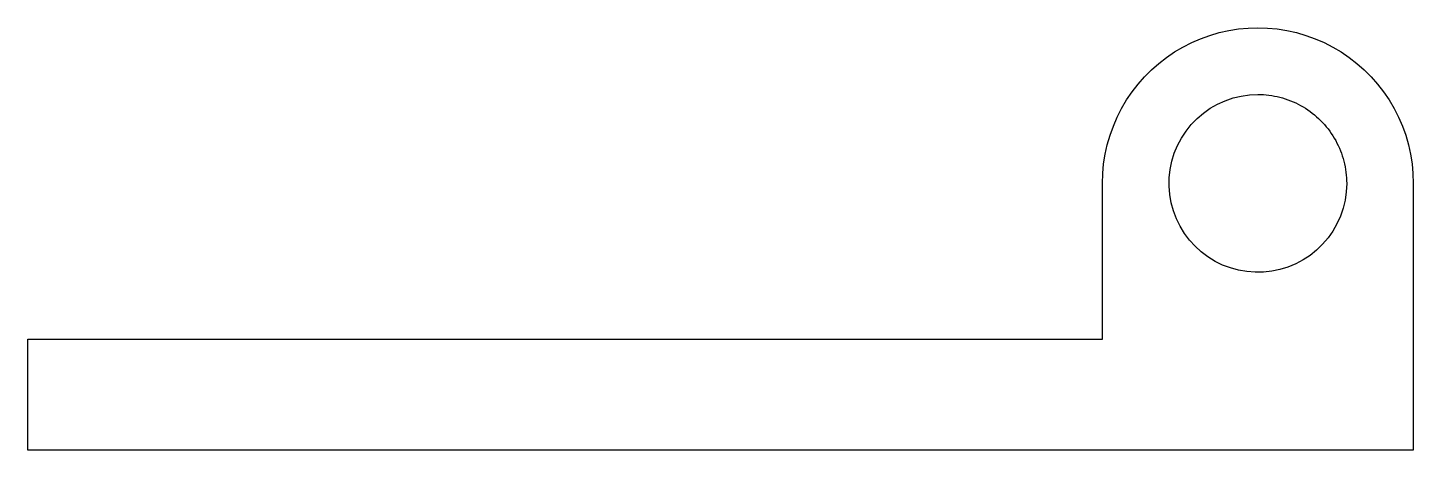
# Model space of a CAD drawing. Header units: metres. Extents: x -43.7 to 18.7, y 0 to 19.
import ezdxf

# ---------------------------------------------------------------- set-up
doc = ezdxf.new("R2010")
doc.units = ezdxf.units.M

msp = doc.modelspace()

# ---------------------------------------------------------------- linework, layer by layer
for points in [[(4.7, 12), (4.714, 12.44), (4.755, 12.877), (4.824, 13.312), (4.92, 13.741), (5.043, 14.163), (5.192, 14.577), (5.366, 14.98), (5.566, 15.372), (5.79, 15.751), (6.037, 16.114), (6.306, 16.462), (6.597, 16.792), (6.908, 17.103), (7.238, 17.394), (7.586, 17.663), (7.949, 17.91), (8.328, 18.134), (8.72, 18.334), (9.123, 18.508), (9.537, 18.657), (9.959, 18.78), (10.388, 18.876), (10.823, 18.945), (11.26, 18.986), (11.7, 19), (12.14, 18.986), (12.577, 18.945), (13.012, 18.876), (13.441, 18.78), (13.863, 18.657), (14.277, 18.508), (14.68, 18.334), (15.072, 18.134), (15.451, 17.91), (15.814, 17.663), (16.162, 17.394), (16.492, 17.103), (16.803, 16.792), (17.094, 16.462), (17.363, 16.114), (17.61, 15.751), (17.834, 15.372), (18.034, 14.98), (18.208, 14.577), (18.357, 14.163), (18.48, 13.741), (18.576, 13.312), (18.645, 12.877), (18.686, 12.44), (18.7, 12)], [(15.7, 12), (15.682, 11.624), (15.629, 11.25), (15.541, 10.884), (15.419, 10.528), (15.264, 10.184), (15.077, 9.857), (14.861, 9.548), (14.616, 9.262), (14.345, 9), (14.051, 8.764), (13.736, 8.557), (13.403, 8.381), (13.055, 8.236), (12.695, 8.126), (12.326, 8.049), (11.951, 8.008), (11.574, 8.002), (11.199, 8.032), (10.827, 8.096), (10.464, 8.196), (10.111, 8.329), (9.773, 8.495), (9.452, 8.692), (9.15, 8.918), (8.872, 9.172), (8.618, 9.45), (8.392, 9.752), (8.195, 10.073), (8.029, 10.411), (7.896, 10.764), (7.796, 11.127), (7.732, 11.499), (7.702, 11.874), (7.708, 12.251), (7.749, 12.626), (7.826, 12.995), (7.936, 13.355), (8.081, 13.703), (8.257, 14.036), (8.464, 14.351), (8.7, 14.645), (8.962, 14.916), (9.248, 15.161), (9.557, 15.377), (9.884, 15.564), (10.228, 15.719), (10.584, 15.841), (10.95, 15.929), (11.324, 15.982), (11.7, 16)], [(11.7, 16), (11.826, 15.998), (11.951, 15.992), (12.076, 15.982), (12.201, 15.968), (12.326, 15.951), (12.45, 15.929), (12.573, 15.904), (12.695, 15.874), (12.816, 15.841), (12.936, 15.804), (13.055, 15.764), (13.172, 15.719), (13.289, 15.671), (13.403, 15.619), (13.516, 15.564), (13.627, 15.505), (13.736, 15.443), (13.843, 15.377), (13.948, 15.308), (14.051, 15.236), (14.152, 15.161), (14.25, 15.082), (14.345, 15), (14.438, 14.916), (14.528, 14.828), (14.616, 14.738), (14.7, 14.645), (14.782, 14.55), (14.861, 14.452), (14.936, 14.351), (15.008, 14.248), (15.077, 14.143), (15.143, 14.036), (15.205, 13.927), (15.264, 13.816), (15.319, 13.703), (15.371, 13.589), (15.419, 13.472), (15.464, 13.355), (15.504, 13.236), (15.541, 13.116), (15.574, 12.995), (15.604, 12.873), (15.629, 12.75), (15.651, 12.626), (15.668, 12.501), (15.682, 12.376), (15.692, 12.251), (15.698, 12.126), (15.7, 12)], [(4.7, 5), (4.7, 5.14), (4.7, 5.28), (4.7, 5.42), (4.7, 5.56), (4.7, 5.7), (4.7, 5.84), (4.7, 5.98), (4.7, 6.12), (4.7, 6.26), (4.7, 6.4), (4.7, 6.54), (4.7, 6.68), (4.7, 6.82), (4.7, 6.96), (4.7, 7.1), (4.7, 7.24), (4.7, 7.38), (4.7, 7.52), (4.7, 7.66), (4.7, 7.8), (4.7, 7.94), (4.7, 8.08), (4.7, 8.22), (4.7, 8.36), (4.7, 8.5), (4.7, 8.64), (4.7, 8.78), (4.7, 8.92), (4.7, 9.06), (4.7, 9.2), (4.7, 9.34), (4.7, 9.48), (4.7, 9.62), (4.7, 9.76), (4.7, 9.9), (4.7, 10.04), (4.7, 10.18), (4.7, 10.32), (4.7, 10.46), (4.7, 10.6), (4.7, 10.74), (4.7, 10.88), (4.7, 11.02), (4.7, 11.16), (4.7, 11.3), (4.7, 11.44), (4.7, 11.58), (4.7, 11.72), (4.7, 11.86), (4.7, 12)], [(4.7, 5), (4.7, 5.14), (4.7, 5.28), (4.7, 5.42), (4.7, 5.56), (4.7, 5.7), (4.7, 5.84), (4.7, 5.98), (4.7, 6.12), (4.7, 6.26), (4.7, 6.4), (4.7, 6.54), (4.7, 6.68), (4.7, 6.82), (4.7, 6.96), (4.7, 7.1), (4.7, 7.24), (4.7, 7.38), (4.7, 7.52), (4.7, 7.66), (4.7, 7.8), (4.7, 7.94), (4.7, 8.08), (4.7, 8.22), (4.7, 8.36), (4.7, 8.5), (4.7, 8.64), (4.7, 8.78), (4.7, 8.92), (4.7, 9.06), (4.7, 9.2), (4.7, 9.34), (4.7, 9.48), (4.7, 9.62), (4.7, 9.76), (4.7, 9.9), (4.7, 10.04), (4.7, 10.18), (4.7, 10.32), (4.7, 10.46), (4.7, 10.6), (4.7, 10.74), (4.7, 10.88), (4.7, 11.02), (4.7, 11.16), (4.7, 11.3), (4.7, 11.44), (4.7, 11.58), (4.7, 11.72), (4.7, 11.86), (4.7, 12)], [(18.7, 12), (18.7, 11.76), (18.7, 11.52), (18.7, 11.28), (18.7, 11.04), (18.7, 10.8), (18.7, 10.56), (18.7, 10.32), (18.7, 10.08), (18.7, 9.84), (18.7, 9.6), (18.7, 9.36), (18.7, 9.12), (18.7, 8.88), (18.7, 8.64), (18.7, 8.4), (18.7, 8.16), (18.7, 7.92), (18.7, 7.68), (18.7, 7.44), (18.7, 7.2), (18.7, 6.96), (18.7, 6.72), (18.7, 6.48), (18.7, 6.24), (18.7, 6), (18.7, 5.76), (18.7, 5.52), (18.7, 5.28), (18.7, 5.04), (18.7, 4.8), (18.7, 4.56), (18.7, 4.32), (18.7, 4.08), (18.7, 3.84), (18.7, 3.6), (18.7, 3.36), (18.7, 3.12), (18.7, 2.88), (18.7, 2.64), (18.7, 2.4), (18.7, 2.16), (18.7, 1.92), (18.7, 1.68), (18.7, 1.44), (18.7, 1.2), (18.7, 0.96), (18.7, 0.72), (18.7, 0.48), (18.7, 0.24), (18.7, 0)], [(-43.7, 0), (-43.7, 0.1), (-43.7, 0.2), (-43.7, 0.3), (-43.7, 0.4), (-43.7, 0.5), (-43.7, 0.6), (-43.7, 0.7), (-43.7, 0.8), (-43.7, 0.9), (-43.7, 1), (-43.7, 1.1), (-43.7, 1.2), (-43.7, 1.3), (-43.7, 1.4), (-43.7, 1.5), (-43.7, 1.6), (-43.7, 1.7), (-43.7, 1.8), (-43.7, 1.9), (-43.7, 2), (-43.7, 2.1), (-43.7, 2.2), (-43.7, 2.3), (-43.7, 2.4), (-43.7, 2.5), (-43.7, 2.6), (-43.7, 2.7), (-43.7, 2.8), (-43.7, 2.9), (-43.7, 3), (-43.7, 3.1), (-43.7, 3.2), (-43.7, 3.3), (-43.7, 3.4), (-43.7, 3.5), (-43.7, 3.6), (-43.7, 3.7), (-43.7, 3.8), (-43.7, 3.9), (-43.7, 4), (-43.7, 4.1), (-43.7, 4.2), (-43.7, 4.3), (-43.7, 4.4), (-43.7, 4.5), (-43.7, 4.6), (-43.7, 4.7), (-43.7, 4.8), (-43.7, 4.9), (-43.7, 5)], [(-43.7, 5), (-42.732, 5), (-41.764, 5), (-40.796, 5), (-39.828, 5), (-38.86, 5), (-37.892, 5), (-36.924, 5), (-35.956, 5), (-34.988, 5), (-34.02, 5), (-33.052, 5), (-32.084, 5), (-31.116, 5), (-30.148, 5), (-29.18, 5), (-28.212, 5), (-27.244, 5), (-26.276, 5), (-25.308, 5), (-24.34, 5), (-23.372, 5), (-22.404, 5), (-21.436, 5), (-20.468, 5), (-19.5, 5), (-18.532, 5), (-17.564, 5), (-16.596, 5), (-15.628, 5), (-14.66, 5), (-13.692, 5), (-12.724, 5), (-11.756, 5), (-10.788, 5), (-9.82, 5), (-8.852, 5), (-7.884, 5), (-6.916, 5), (-5.948, 5), (-4.98, 5), (-4.012, 5), (-3.044, 5), (-2.076, 5), (-1.108, 5), (-0.14, 5), (0.828, 5), (1.796, 5), (2.764, 5), (3.732, 5), (4.7, 5)], [(-20, 5), (-19.506, 5), (-19.012, 5), (-18.518, 5), (-18.024, 5), (-17.53, 5), (-17.036, 5), (-16.542, 5), (-16.048, 5), (-15.554, 5), (-15.06, 5), (-14.566, 5), (-14.072, 5), (-13.578, 5), (-13.084, 5), (-12.59, 5), (-12.096, 5), (-11.602, 5), (-11.108, 5), (-10.614, 5), (-10.12, 5), (-9.626, 5), (-9.132, 5), (-8.638, 5), (-8.144, 5), (-7.65, 5), (-7.156, 5), (-6.662, 5), (-6.168, 5), (-5.674, 5), (-5.18, 5), (-4.686, 5), (-4.192, 5), (-3.698, 5), (-3.204, 5), (-2.71, 5), (-2.216, 5), (-1.722, 5), (-1.228, 5), (-0.734, 5), (-0.24, 5), (0.254, 5), (0.748, 5), (1.242, 5), (1.736, 5), (2.23, 5), (2.724, 5), (3.218, 5), (3.712, 5), (4.206, 5), (4.7, 5)], [(18.7, 0), (17.452, 0), (16.204, 0), (14.956, 0), (13.708, 0), (12.46, 0), (11.212, 0), (9.964, 0), (8.716, 0), (7.468, 0), (6.22, 0), (4.972, 0), (3.724, 0), (2.476, 0), (1.228, 0), (-0.02, 0), (-1.268, 0), (-2.516, 0), (-3.764, 0), (-5.012, 0), (-6.26, 0), (-7.508, 0), (-8.756, 0), (-10.004, 0), (-11.252, 0), (-12.5, 0), (-13.748, 0), (-14.996, 0), (-16.244, 0), (-17.492, 0), (-18.74, 0), (-19.988, 0), (-21.236, 0), (-22.484, 0), (-23.732, 0), (-24.98, 0), (-26.228, 0), (-27.476, 0), (-28.724, 0), (-29.972, 0), (-31.22, 0), (-32.468, 0), (-33.716, 0), (-34.964, 0), (-36.212, 0), (-37.46, 0), (-38.708, 0), (-39.956, 0), (-41.204, 0), (-42.452, 0), (-43.7, 0)]]:
    msp.add_lwpolyline(points)

doc.saveas('drawing.dxf')
